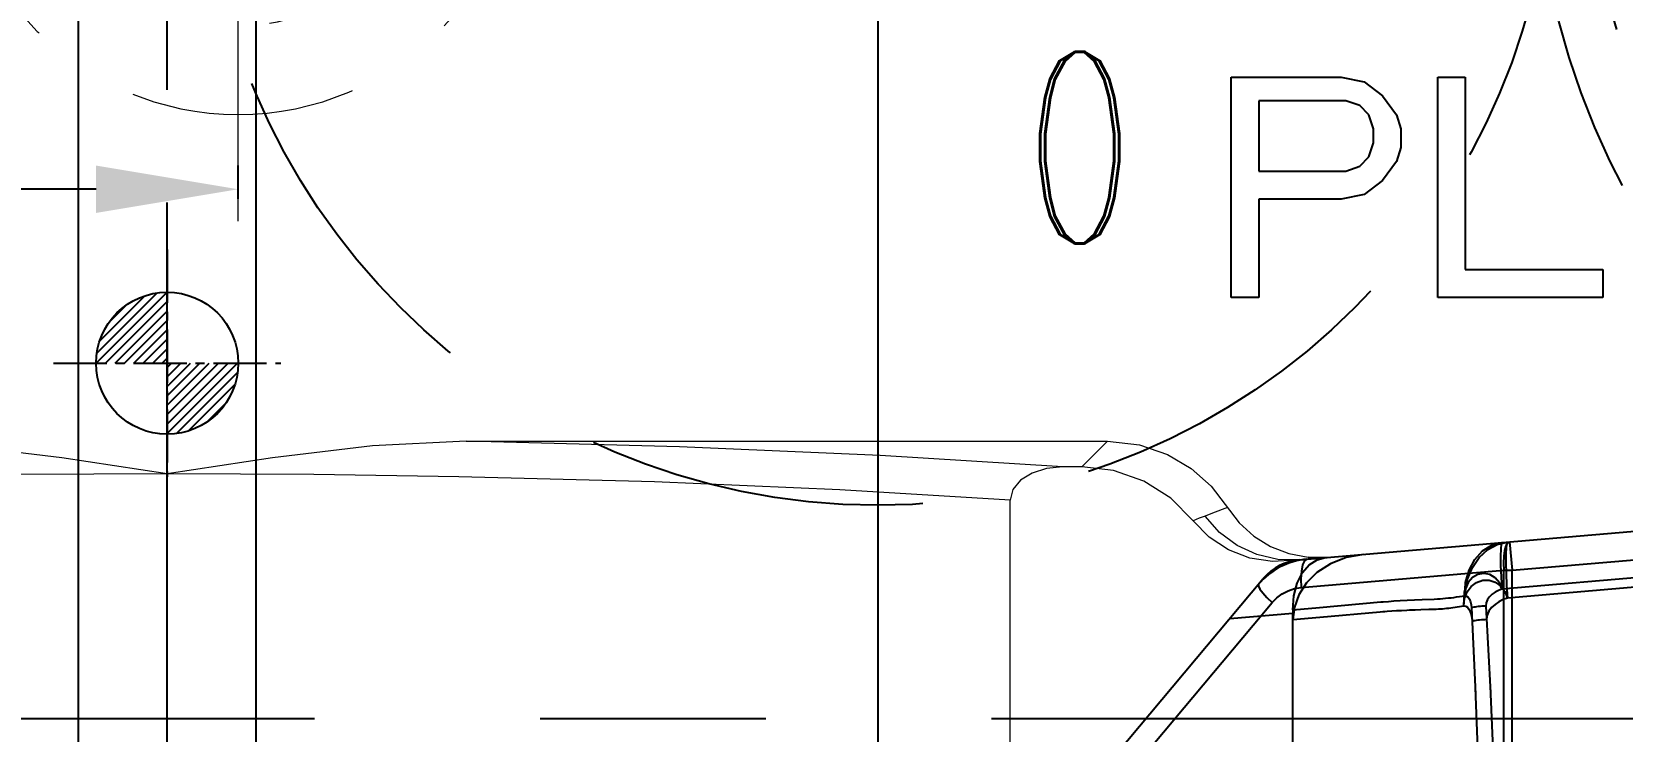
# Model space of a CAD drawing. Header units: inches. Extents: x 179987 to 181505, y -56815 to -55741.
# Drawn here: x 180773.8 to 180818.57, y -56025.56 to -56005.87 of the extents above; entities that cross this region are included whole.
import ezdxf

# ---------------------------------------------------------------- set-up
doc = ezdxf.new("R2010")
doc.units = ezdxf.units.IN
doc.header["$LTSCALE"] = 2
doc.header["$MEASUREMENT"] = 0
doc.header["$PDMODE"] = 3
doc.header["$PDSIZE"] = 0.3125
for name, pattern in [('CENTER', [50.8, 31.75, -6.35, 6.35, -6.35]), ('CENTER2', [1.125, 0.75, -0.125, 0.125, -0.125]), ('HIDDEN', [9.525, 6.35, -3.175])]:
    doc.linetypes.add(name, pattern=pattern)
doc.layers.get('0').update_dxf_attribs({"linetype": 'CONTINUOUS'})
doc.layers.get('Defpoints').update_dxf_attribs({"linetype": 'CONTINUOUS'})
for name, color, linetype in [('CAV-COR', 1, 'CONTINUOUS'), ('DEFAULT_2', 8, 'HIDDEN'), ('PIN', 4, 'CONTINUOUS'), ('Ru', 8, 'CONTINUOUS'), ('SILDE', 6, 'CONTINUOUS'), ('SP', 3, 'CONTINUOUS')]:
    doc.layers.add(name, color=color, linetype=linetype)
for name, color, linetype, lineweight in [('dim', 3, 'CONTINUOUS', 15), ('WR', 122, 'HIDDEN', 18), ('枕位', 75, 'CONTINUOUS', 15)]:
    doc.layers.add(name, color=color, linetype=linetype, lineweight=lineweight)
doc.styles.add('ROMANC', font='romanc', dxfattribs={"width": 0.6, "height": 1})
doc.styles.get("Standard").update_dxf_attribs({"font": 'txt.shx', "width": 0.67})
doc.dimstyles.new('2.00', dxfattribs={"dimtxt": 5.5, "dimasz": 4, "dimexe": 0.666, "dimexo": 0.626, "dimgap": 1, "dimtad": 0, "dimzin": 0, "dimdsep": 46, "dimtxsty": 'Standard', "dimcen": 0.09, "dimclrd": 3, "dimclre": 3, "dimclrt": 7, "dimazin": 0, "dimtfac": 1, "dimtofl": 0, "dimtmove": 0, "dimatfit": 0, "dimfxl": 0, "dimtolj": 1, "dimtzin": 0, "dimarcsym": 0})

# ---------------------------------------------------------------- blocks, each defined once
blk = doc.blocks.new('20151030.171830')
at = {"color": 8, "linetype": 'HIDDEN'}
blk.add_circle((0, 0), 21.5, dxfattribs=at)
at = {"layer": 'SP', "linetype": 'HIDDEN'}
blk.add_circle((0, 0), 20, dxfattribs=at)
blk = doc.blocks.new('20140913.083227')
at = {"layer": 'WR', "linetype": 'CENTER', "ltscale": 0.2}
for p, q in [((0, 11), (0, -11)), ((-11, 0), (11, 0))]:
    blk.add_line(p, q, dxfattribs=at)
at = {"layer": 'WR', "linetype": 'HIDDEN', "ltscale": 0.5}
for radius in [8, 5.5, 4]:
    blk.add_circle((0, 0), radius, dxfattribs=at)
blk = doc.blocks.new('*D40398')
at = {"layer": 'Defpoints', "color": 0}
for p in [(180712.61, -56009.441), (180712.61, -56010.303), (180779.61, -56011.2)]:
    blk.add_point(p, dxfattribs=at)
at = {"layer": 'dim', "color": 3, "linetype": 'ByBlock', "lineweight": -2}
for p, q in [((180779.61, -56010.574), (180779.61, -56009.637)), ((180712.61, -56010.067), (180712.61, -56010.969)), ((180716.61, -56010.303), (180738.354, -56010.303)), ((180775.61, -56010.303), (180753.865, -56010.303))]:
    blk.add_line(p, q, dxfattribs=at)
at = {"layer": 'dim', "color": 3, "linetype": 'ByBlock'}
for points in [[(180716.61, -56009.636), (180716.61, -56010.97), (180712.61, -56010.303)], [(180775.61, -56010.97), (180775.61, -56009.636), (180779.61, -56010.303)]]:
    blk.add_solid(points, dxfattribs=at)
at = {"layer": 'dim', "color": 7, "linetype": 'ByBlock', "insert": (180746.11, -56010.303), "char_height": 5.5, "attachment_point": 5}
blk.add_mtext('\\A1;67.00', dxfattribs=at)

msp = doc.modelspace()

# ---------------------------------------------------------------- hatches: boundary and pattern name
at = {"layer": 'PIN', "linetype": 'Continuous'}
h = msp.add_hatch(dxfattribs=at)
h.set_pattern_fill('ANSI31', color=153, scale=1.5, angle=270, style=0)
h.set_pattern_definition([(225, (180982.89162, -56000.95997), (-0.13258252, 0.13258252), [])])
h.paths.add_polyline_path([(180777.61, -56015.2), (180775.61, -56015.2, -0.414214), (180777.61, -56013.2)])
h.paths.add_polyline_path([(180777.61, -56017.2), (180777.61, -56015.2), (180779.61, -56015.2, -0.414214)])

# ---------------------------------------------------------------- linework, layer by layer
at = {"linetype": 'CENTER', "ltscale": 0.5}
for p, q in [((180797.61, -55800.2), (180797.61, -56250.2)), ((180597.61, -56025.2), (180997.61, -56025.2))]:
    msp.add_line(p, q, dxfattribs=at)
at = {"color": 8, "linetype": 'HIDDEN', "ltscale": 0.75}
msp.add_circle((180797.61, -56000.2), 19, dxfattribs=at)
at = {"layer": 'CAV-COR', "linetype": 'ByBlock'}
for p, q in [((180807.561, -56013.352), (180807.561, -56007.15)), ((180807.561, -56007.15), (180810.662, -56007.15)), ((180810.662, -56007.15), (180811.308, -56007.282)), ((180811.308, -56007.282), (180811.825, -56007.677)), ((180813.375, -56007.15), (180814.15, -56007.15)), ((180813.375, -56013.352), (180813.375, -56007.15)), ((180814.15, -56007.15), (180814.15, -56012.56)), ((180811.825, -56007.677), (180812.212, -56008.205)), ((180808.336, -56007.809), (180808.336, -56009.789)), ((180810.791, -56007.809), (180808.336, -56007.809)), ((180811.179, -56007.941), (180810.791, -56007.809)), ((180811.437, -56008.205), (180811.179, -56007.941)), ((180811.566, -56008.601), (180811.437, -56008.205)), ((180812.212, -56008.205), (180812.341, -56008.601)), ((180811.566, -56008.997), (180811.566, -56008.601)), ((180812.341, -56008.601), (180812.341, -56009.129)), ((180811.437, -56009.393), (180811.566, -56008.997)), ((180811.179, -56009.657), (180811.437, -56009.393)), ((180812.212, -56009.525), (180811.825, -56010.053)), ((180812.341, -56009.129), (180812.212, -56009.525)), ((180808.336, -56009.789), (180810.791, -56009.789)), ((180810.791, -56009.789), (180811.179, -56009.657)), ((180811.825, -56010.053), (180811.308, -56010.449)), ((180808.336, -56010.581), (180808.336, -56013.352)), ((180810.662, -56010.581), (180808.336, -56010.581)), ((180811.308, -56010.449), (180810.662, -56010.581)), ((180814.15, -56012.56), (180818.027, -56012.56)), ((180818.027, -56012.56), (180818.027, -56013.352)), ((180808.336, -56013.352), (180807.561, -56013.352)), ((180818.027, -56013.352), (180813.375, -56013.352))]:
    msp.add_line(p, q, dxfattribs=at)
at = {"layer": 'DEFAULT_2', "color": 8, "linetype": 'HIDDEN'}
for p, q in [((180824.879, -56020.74), (180815.183, -56021.564)), ((180824.879, -56021.002), (180815.339, -56021.813)), ((180809.298, -56022.142), (180810.048, -56022.078)), ((180810.048, -56022.078), (180811.77, -56021.924)), ((180811.77, -56021.924), (180811.844, -56021.917)), ((180811.844, -56021.917), (180811.988, -56021.906)), ((180811.988, -56021.906), (180812.143, -56021.895)), ((180812.143, -56021.895), (180812.318, -56021.884)), ((180812.318, -56021.884), (180812.512, -56021.873)), ((180812.512, -56021.873), (180812.721, -56021.863)), ((180812.721, -56021.863), (180812.942, -56021.853)), ((180814.326, -56022.086), (180814.439, -56024.519)), ((180814.73, -56022.038), (180814.865, -56024.479)), ((180807.525, -56022.386), (180809.299, -56022.236)), ((180809.299, -56027.514), (180809.299, -56022.236)), ((180809.299, -56022.419), (180810.054, -56022.355)), ((180810.054, -56022.355), (180811.757, -56022.201)), ((180811.954, -56022.185), (180812.081, -56022.176)), ((180812.081, -56022.176), (180812.215, -56022.168)), ((180812.215, -56022.168), (180812.358, -56022.16)), ((180812.585, -56022.149), (180812.74, -56022.142)), ((180812.74, -56022.142), (180812.896, -56022.136)), ((180814.856, -56024.297), (180814.95, -56026.498)), ((180814.431, -56024.337), (180814.513, -56026.529))]:
    msp.add_line(p, q, dxfattribs=at)
for points in [[(180814.108, -56022.032), (180814.127, -56021.648), (180814.209, -56021.282), (180814.35, -56020.951), (180814.544, -56020.669), (180814.782, -56020.45), (180815.053, -56020.305), (180815.343, -56020.238)], [(180814.134, -56021.746), (180814.158, -56021.375), (180814.256, -56021.026), (180814.419, -56020.723), (180814.638, -56020.483), (180814.9, -56020.323), (180815.187, -56020.252)], [(180815.187, -56020.252), (180815.163, -56020.297), (180815.148, -56020.426), (180815.142, -56020.63), (180815.147, -56020.899), (180815.16, -56021.216), (180815.183, -56021.564)], [(180815.343, -56020.238), (180815.318, -56020.279), (180815.301, -56020.393), (180815.291, -56020.577), (180815.291, -56020.822), (180815.299, -56021.119), (180815.315, -56021.454), (180815.339, -56021.813)], [(180811.287, -56020.583), (180810.798, -56020.673), (180810.353, -56020.849), (180809.977, -56021.093), (180809.68, -56021.388), (180809.465, -56021.722), (180809.339, -56022.074), (180809.299, -56022.419)], [(180809.298, -56022.142), (180809.323, -56021.746), (180809.416, -56021.392), (180809.566, -56021.098), (180809.759, -56020.877)], [(180815.183, -56021.564), (180815.111, -56021.388), (180814.995, -56021.247), (180814.846, -56021.153), (180814.676, -56021.121), (180814.507, -56021.15), (180814.354, -56021.239), (180814.233, -56021.379), (180814.157, -56021.554), (180814.134, -56021.746)], [(180814.108, -56022.032), (180814.13, -56021.829), (180814.202, -56021.642), (180814.318, -56021.485), (180814.469, -56021.371), (180814.642, -56021.311), (180814.823, -56021.308), (180814.997, -56021.363), (180815.148, -56021.474), (180815.265, -56021.628), (180815.339, -56021.813)], [(180815.183, -56021.564), (180815.089, -56021.597), (180814.996, -56021.645), (180814.909, -56021.705), (180814.834, -56021.777), (180814.775, -56021.857), (180814.739, -56021.945), (180814.73, -56022.038)], [(180812.942, -56021.853), (180813.274, -56021.84), (180813.366, -56021.835), (180813.447, -56021.831), (180813.522, -56021.825), (180813.598, -56021.819), (180813.675, -56021.811), (180813.753, -56021.803), (180813.831, -56021.793), (180813.908, -56021.783), (180813.984, -56021.771), (180814.134, -56021.746)], [(180813.266, -56022.125), (180813.334, -56022.123), (180813.396, -56022.12), (180813.454, -56022.116), (180813.511, -56022.112), (180813.567, -56022.108), (180813.625, -56022.102), (180813.684, -56022.096), (180813.745, -56022.089), (180813.805, -56022.082), (180813.866, -56022.073), (180813.927, -56022.064), (180813.988, -56022.054), (180814.048, -56022.043), (180814.108, -56022.032)], [(180814.108, -56022.032), (180814.163, -56022.04), (180814.212, -56022.073), (180814.254, -56022.128), (180814.29, -56022.198), (180814.317, -56022.28), (180814.336, -56022.369), (180814.345, -56022.459)], [(180814.134, -56021.746), (180814.183, -56021.756), (180814.228, -56021.792), (180814.266, -56021.849), (180814.295, -56021.92), (180814.316, -56022.001), (180814.326, -56022.086)], [(180814.73, -56022.038), (180814.674, -56022.041), (180814.619, -56022.045), (180814.566, -56022.049), (180814.516, -56022.054), (180814.469, -56022.06), (180814.427, -56022.066), (180814.388, -56022.073), (180814.354, -56022.079), (180814.326, -56022.086)], [(180815.339, -56021.813), (180815.219, -56021.855), (180815.1, -56021.915), (180814.988, -56021.991), (180814.89, -56022.081), (180814.814, -56022.182), (180814.766, -56022.293), (180814.753, -56022.41)], [(180809.298, -56022.142), (180809.299, -56022.173), (180809.299, -56022.204), (180809.299, -56022.236)], [(180811.757, -56022.201), (180811.827, -56022.195), (180811.891, -56022.19), (180811.954, -56022.185)], [(180812.358, -56022.16), (180812.509, -56022.152), (180812.585, -56022.149)], [(180812.896, -56022.136), (180813.122, -56022.129), (180813.266, -56022.125)], [(180814.346, -56022.459), (180814.37, -56022.453), (180814.4, -56022.447), (180814.433, -56022.441), (180814.471, -56022.435), (180814.512, -56022.43), (180814.556, -56022.425), (180814.603, -56022.421), (180814.652, -56022.417), (180814.702, -56022.413), (180814.753, -56022.41)]]:
    msp.add_lwpolyline(points, dxfattribs=at)
at = {"layer": 'PIN', "color": 153, "linetype": 'CENTER2'}
for p, q in [((180777.61, -56012), (180777.61, -56018.4)), ((180774.41, -56015.2), (180780.81, -56015.2))]:
    msp.add_line(p, q, dxfattribs=at)
at = {"layer": 'PIN', "color": 153, "linetype": 'Continuous'}
msp.add_circle((180777.61, -56015.2), 2, dxfattribs=at)
at = {"layer": 'Ru', "color": 8, "linetype": 'CENTER', "ltscale": 0.25}
msp.add_line((180777.61, -56026.555), (180777.61, -56000.2), dxfattribs=at)
at = {"layer": 'Ru', "color": 8, "linetype": 'Continuous', "ltscale": 0.25}
for p, q in [((180775.11, -56026.555), (180775.11, -56003.2)), ((180780.11, -56003.2), (180780.11, -56026.555))]:
    msp.add_line(p, q, dxfattribs=at)
at = {"layer": 'SILDE', "linetype": 'ByBlock'}
for p, q in [((180809.486, -56020.736), (180842.61, -56017.92)), ((180815.468, -56021.031), (180842.61, -56018.723)), ((180815.4, -56020.234), (180815.468, -56021.031)), ((180809.731, -56020.666), (180810.283, -56020.669)), ((180809.759, -56020.877), (180809.982, -56020.735)), ((180809.982, -56020.735), (180810.22, -56020.674)), ((180809.53, -56021.516), (180815.237, -56021.031)), ((180815.237, -56021.031), (180815.468, -56021.031)), ((180815.237, -56048.405), (180815.237, -56021.031)), ((180815.468, -56048.84), (180815.468, -56021.031)), ((180800.026, -56031.324), (180808.464, -56021.267)), ((180801.093, -56031.022), (180808.713, -56021.94))]:
    msp.add_line(p, q, dxfattribs=at)
for points in [[(180815.4, -56020.234), (180815.344, -56020.265), (180815.296, -56020.347), (180815.259, -56020.474), (180815.236, -56020.638), (180815.228, -56020.827), (180815.237, -56021.031)], [(180809.693, -56020.719), (180809.627, -56020.763), (180809.573, -56020.878), (180809.537, -56021.054), (180809.522, -56021.273), (180809.53, -56021.516)], [(180808.331, -56021.426), (180808.327, -56021.476), (180808.367, -56021.559), (180808.45, -56021.67), (180808.568, -56021.8), (180808.713, -56021.94)], [(180808.713, -56021.94), (180808.844, -56021.807), (180808.996, -56021.694), (180809.164, -56021.607), (180809.344, -56021.547), (180809.53, -56021.516)]]:
    msp.add_lwpolyline(points, dxfattribs=at)
for centre, radius in [((180809.863, -56022.712), 2), ((180809.613, -56022.231), 1.5)]:
    msp.add_arc(centre, radius, 94.86, 140.0028, dxfattribs=at)
at = {"layer": '枕位', "linetype": 'ByBlock'}
for p, q in [((180786.03, -56017.4), (180804.079, -56017.4)), ((180804.079, -56017.4), (180803.358, -56018.121)), ((180803.358, -56018.121), (180802.819, -56018.121)), ((180801.343, -56029.755), (180801.343, -56019.056)), ((180809.182, -56020.561), (180809.731, -56020.666))]:
    msp.add_line(p, q, dxfattribs=at)
for points in [[(180777.61, -56018.316), (180774.643, -56017.861), (180771.834, -56017.531), (180769.189, -56017.4)], [(180786.03, -56017.4), (180783.385, -56017.531), (180780.576, -56017.861), (180777.61, -56018.316)], [(180802.819, -56018.121), (180797.679, -56017.802), (180792.028, -56017.56), (180786.029, -56017.4)], [(180804.079, -56017.4), (180804.983, -56017.503), (180805.768, -56017.773), (180806.434, -56018.167), (180806.995, -56018.665)], [(180777.61, -56018.316), (180773.485, -56018.336), (180769.398, -56018.396)], [(180785.818, -56018.396), (180781.735, -56018.336), (180777.61, -56018.316)], [(180801.343, -56019.055), (180796.544, -56018.766), (180791.325, -56018.544), (180785.818, -56018.396)], [(180802.821, -56018.121), (180802.358, -56018.167), (180801.957, -56018.294), (180801.633, -56018.494), (180801.417, -56018.759), (180801.343, -56019.056)], [(180806.492, -56019.64), (180805.862, -56019.003), (180805.102, -56018.52), (180804.245, -56018.22), (180803.358, -56018.121)], [(180806.995, -56018.665), (180807.786, -56019.698), (180808.197, -56020.071), (180808.667, -56020.361), (180809.182, -56020.561)], [(180807.456, -56019.265), (180807.039, -56019.423), (180806.827, -56019.503)], [(180806.827, -56019.503), (180806.659, -56019.568), (180806.492, -56019.64)], [(180809.369, -56020.751), (180808.723, -56020.788), (180808.085, -56020.688), (180807.484, -56020.456), (180806.94, -56020.099), (180806.492, -56019.64)], [(180809.486, -56020.736), (180808.876, -56020.725), (180808.281, -56020.587), (180807.726, -56020.33), (180807.234, -56019.963), (180806.827, -56019.503)]]:
    msp.add_lwpolyline(points, dxfattribs=at)

# ---------------------------------------------------------------- block references
at = {"layer": 'SP', "linetype": 'ByBlock', "ltscale": 0.3}
msp.add_blockref('20151030.171830', (180837.61, -56000.2), dxfattribs=at)
at = {"layer": 'WR', "linetype": 'ByBlock', "xscale": -1, "rotation": -90}
for p in [(180779.61, -56000.2), (180827.61, -56000.2)]:
    msp.add_blockref('20140913.083227', p, dxfattribs=at)

# ---------------------------------------------------------------- texts
at = {"color": 8, "linetype": 'HIDDEN', "ltscale": 0.75, "style": 'ROMANC', "width": 0.6}
msp.add_text('O', height=5.4, dxfattribs=at).set_placement((180801.768, -56011.83))

# ---------------------------------------------------------------- dimensions: what is measured, and where the dimension line sits
at = {"layer": 'dim', "linetype": 'ByBlock'}
dim = msp.add_linear_dim(base=(180712.61, -56010.303), p1=(180779.61, -56011.2), p2=(180712.61, -56009.441), dimstyle='2.00', dxfattribs=at)
dim.commit()
dim.dimension.update_dxf_attribs({"geometry": '*D40398', "text_midpoint": (180746.11, -56010.303)})

doc.saveas('drawing.dxf')
